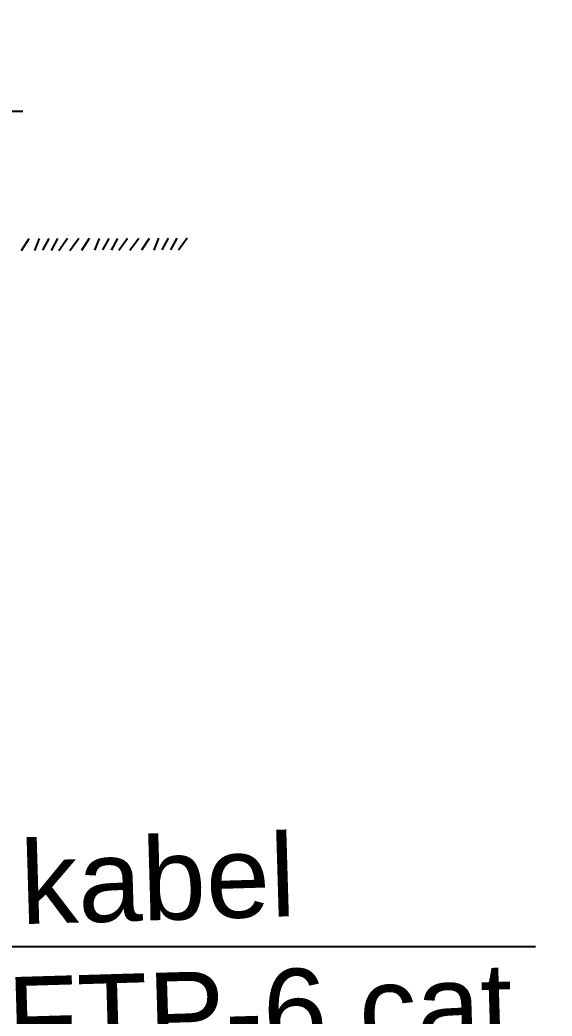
# Model space of a CAD drawing. Header units: feet. Extents: x 3381 to 683417, y 675186 to 4372291.
# Drawn here: x 682803.24 to 682827, y 4372078.8 to 4372123.24 of the extents above; entities that cross this region are included whole.
import ezdxf

# ---------------------------------------------------------------- set-up
doc = ezdxf.new("R2010")
doc.units = ezdxf.units.FT
doc.header["$MEASUREMENT"] = 0
doc.layers.get('0').update_dxf_attribs({"linetype": 'CONTINUOUS'})
doc.layers.add('0_Ном._пера__7', color=7, linetype='CONTINUOUS', lineweight=35)
doc.styles.add('ARİAL', font='arial.ttf')

msp = doc.modelspace()

# ---------------------------------------------------------------- linework, layer by layer
at = {"color": 0, "lineweight": 25}
for p, q in [((682796.501, 4372119.172), (682803.371, 4372119.172)), ((682803.647, 4372113.47), (682803.302, 4372112.936)), ((682804.098, 4372113.482), (682803.892, 4372112.948)), ((682804.532, 4372113.482), (682804.252, 4372112.965)), ((682804.92, 4372113.482), (682804.635, 4372112.954)), ((682805.371, 4372113.482), (682804.983, 4372112.942)), ((682805.88, 4372113.482), (682805.474, 4372112.937)), ((682806.341, 4372113.482), (682805.997, 4372112.947)), ((682806.776, 4372113.492), (682806.571, 4372112.958)), ((682807.21, 4372113.492), (682806.93, 4372112.975)), ((682807.599, 4372113.492), (682807.313, 4372112.963)), ((682808.05, 4372113.492), (682807.661, 4372112.952)), ((682808.558, 4372113.492), (682808.153, 4372112.946)), ((682809.02, 4372113.492), (682808.675, 4372112.957)), ((682809.431, 4372113.502), (682809.226, 4372112.968)), ((682809.865, 4372113.502), (682809.586, 4372112.985)), ((682810.254, 4372113.502), (682809.968, 4372112.974)), ((682810.705, 4372113.502), (682810.317, 4372112.962)), ((682798.658, 4372081.9), (682826.255, 4372081.9))]:
    msp.add_line(p, q, dxfattribs=at)
at = {"linetype": 'Continuous', "lineweight": 25}
msp.add_open_spline([(682691.713, 4372146.789), (682693.534, 4372143.319), (682699.84, 4372131.301), (682709.737, 4372113.319), (682723.732, 4372094.055), (682734.503, 4372073.857), (682745.466, 4372055.972), (682754.594, 4372038.568), (682768.009, 4372020.047), (682784.609, 4372005.758), (682796.144, 4371990.921), (682804.074, 4371980.439), (682815.392, 4371968.52), (682823.641, 4371957.828), (682828.085, 4371952.068)], degree=3, knots=[0, 0, 0, 0, 11.75951, 40.72321, 61.46233, 83.054979, 109.290717, 124.392744, 141.962718, 177.533008, 189.558821, 198.276488, 216.955448, 238.768866, 238.768866, 238.768866, 238.768866], dxfattribs=at)

# ---------------------------------------------------------------- texts
at = {"layer": '0_Ном._пера__7', "color": 0, "lineweight": 25, "insert": (682803.311, 4372082.844), "char_height": 3.67976, "attachment_point": 7, "rotation": 1.6928, "style": 'ARİAL'}
msp.add_mtext('{\\fArial|b0|i0|c238|p34;kabel }', dxfattribs=at)
at = {"layer": '0_Ном._пера__7', "color": 0, "lineweight": 25, "insert": (682802.732, 4372076.799), "char_height": 3.67976, "width": 52.4394, "attachment_point": 7, "rotation": 1.6928, "style": 'ARİAL'}
msp.add_mtext('{\\fArial|b0|i0|c238|p34;FTP-6 cat  }', dxfattribs=at)

doc.saveas('drawing.dxf')
